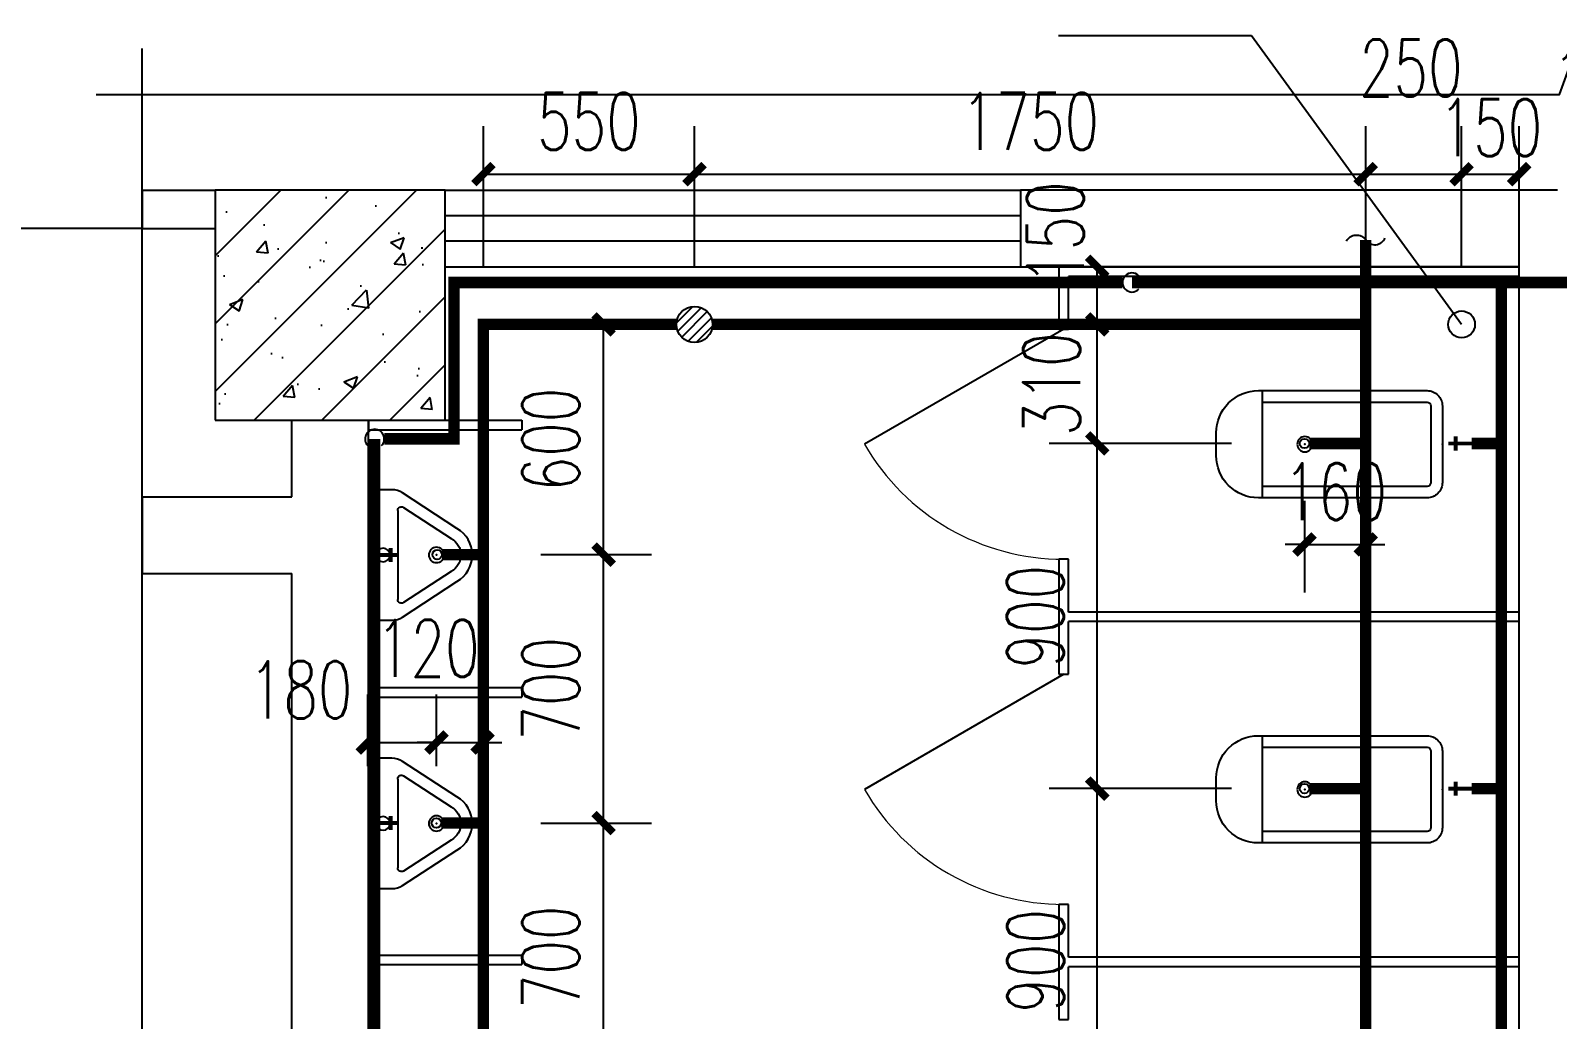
# Model space of a CAD drawing. Extents: x 888742 to 1277419, y 9079 to 622358.
# Drawn here: x 1087645 to 1091627, y 141087 to 143666 of the extents above; entities that cross this region are included whole.
import ezdxf

# ---------------------------------------------------------------- set-up
doc = ezdxf.new("R2010")
doc.units = 0
doc.header["$LTSCALE"] = 1000
doc.header["$MEASUREMENT"] = 0
doc.linetypes.add('DASH', pattern=[0.35, 0.25, -0.1])
for name, color, linetype in [('COLUMN', 2, 'Continuous'), ('DIM_污水', 3, 'Continuous'), ('EQUIP_地漏', 7, 'Continuous'), ('EQUIP_污水', 7, 'Continuous'), ('EQUIP_给水', 7, 'Continuous'), ('LATRINE', 6, 'Continuous'), ('LVTRY', 220, 'Continuous'), ('PIPE-污水', 2, 'DASH'), ('PIPE-给水', 3, 'Continuous'), ('PUB_HATCH', 252, 'Continuous'), ('TWT_DIM', 3, 'Continuous'), ('TWT_SYMB', 3, 'Continuous'), ('VPIPE-污水', 2, 'DASH'), ('WALL', 2, 'Continuous'), ('WINDOW', 142, 'Continuous')]:
    doc.layers.add(name, color=color, linetype=linetype)
doc.styles.add('_TCH_DIM_T3', font='SIMPLEX', dxfattribs={"width": 0.705882, "bigfont": 'GBCBIG'})
doc.dimstyles.new('_TWT_ARCH&&50', dxfattribs={"dimtxt": 148.75, "dimasz": 50, "dimexe": 125, "dimexo": 150, "dimgap": 63.125, "dimtad": 1, "dimdec": 0, "dimzin": 0, "dimdsep": 46, "dimtxsty": '_TCH_DIM_T3', "dimblk": 'ARCHTICK', "dimcen": 0.09, "dimclrt": 7, "dimazin": 2, "dimtfac": 1, "dimtdec": 0, "dimtix": 1, "dimtmove": 2, "dimatfit": 3, "dimfxl": 1, "dimtolj": 1, "dimtzin": 0, "dimarcsym": 0})

# ---------------------------------------------------------------- blocks, each defined once
blk = doc.blocks.new('_ArchTick')
at = {"color": 0, "linetype": 'ByBlock', "const_width": 0.4}
blk.add_lwpolyline([(-0.5, -0.5), (0.5, 0.5)], dxfattribs=at)
blk = doc.blocks.new('*D177')
at = {"layer": 'Defpoints', "color": 0, "transparency": 16777216}
for p in [(1088824, 141809.4), (1088703.6, 141597.5), (1088824, 141597.5)]:
    blk.add_point(p, dxfattribs=at)
at = {"layer": 'TWT_DIM', "color": 0, "lineweight": -2, "transparency": 16777216}
for p, q in [((1088703.6, 141747.5), (1088703.6, 141934.4)), ((1088824, 141747.5), (1088824, 141934.4)), ((1088703.6, 141809.4), (1088653.6, 141809.4)), ((1088703.6, 141809.4), (1088824, 141809.4)), ((1088824, 141809.4), (1088874, 141809.4))]:
    blk.add_line(p, q, dxfattribs=at)
at = {"layer": 'TWT_DIM', "color": 0, "lineweight": -2, "transparency": 16777216, "xscale": 50, "yscale": 50, "zscale": 50}
blk.add_blockref('_ArchTick', (1088703.6, 141809.4), dxfattribs=at)
at = {"layer": 'TWT_DIM', "color": 0, "lineweight": -2, "transparency": 16777216, "xscale": 50, "yscale": 50, "zscale": 50, "rotation": 180}
blk.add_blockref('_ArchTick', (1088824, 141809.4), dxfattribs=at)
at = {"layer": 'TWT_DIM', "color": 7, "transparency": 16777216, "insert": (1088681.2, 142054.8), "char_height": 148.75, "attachment_point": 5, "style": '_TCH_DIM_T3'}
blk.add_mtext('\\A1;120', dxfattribs=at)
blk = doc.blocks.new('*D178')
at = {"layer": 'Defpoints', "color": 0, "transparency": 16777216}
for p in [(1088703.6, 141809.4), (1088524.6, 141597.5), (1088703.6, 141597.5)]:
    blk.add_point(p, dxfattribs=at)
at = {"layer": 'TWT_DIM', "color": 0, "lineweight": -2, "transparency": 16777216}
for p, q in [((1088524.6, 141747.5), (1088524.6, 141934.4)), ((1088703.6, 141747.5), (1088703.6, 141934.4)), ((1088524.6, 141809.4), (1088703.6, 141809.4))]:
    blk.add_line(p, q, dxfattribs=at)
at = {"layer": 'TWT_DIM', "color": 0, "lineweight": -2, "transparency": 16777216, "xscale": 50, "yscale": 50, "zscale": 50, "rotation": 180}
blk.add_blockref('_ArchTick', (1088524.6, 141809.4), dxfattribs=at)
at = {"layer": 'TWT_DIM', "color": 0, "lineweight": -2, "transparency": 16777216, "xscale": 50, "yscale": 50, "zscale": 50}
blk.add_blockref('_ArchTick', (1088703.6, 141809.4), dxfattribs=at)
at = {"layer": 'TWT_DIM', "color": 7, "transparency": 16777216, "insert": (1088349.6, 141946.9), "char_height": 148.75, "attachment_point": 5, "style": '_TCH_DIM_T3'}
blk.add_mtext('\\A1;180', dxfattribs=at)
blk = doc.blocks.new('*D179')
at = {"layer": 'Defpoints', "color": 0, "transparency": 16777216}
for p in [(1088826, 142899.8), (1089139.4, 142899.8), (1088826, 142299.5)]:
    blk.add_point(p, dxfattribs=at)
at = {"layer": 'TWT_DIM', "color": 0, "lineweight": -2, "transparency": 16777216}
for p, q in [((1088976, 142899.8), (1089264.4, 142899.8)), ((1089139.4, 142299.5), (1089139.4, 142899.8)), ((1088976, 142299.5), (1089264.4, 142299.5))]:
    blk.add_line(p, q, dxfattribs=at)
at = {"layer": 'TWT_DIM', "color": 0, "lineweight": -2, "transparency": 16777216, "xscale": 50, "yscale": 50, "zscale": 50}
for p, rotation in [((1089139.4, 142899.8), 90), ((1089139.4, 142299.5), 270)]:
    blk.add_blockref('_ArchTick', p, dxfattribs=dict(at, rotation=rotation))
at = {"layer": 'TWT_DIM', "color": 7, "transparency": 16777216, "insert": (1089001.9, 142599.6), "char_height": 148.75, "attachment_point": 5, "rotation": 90, "style": '_TCH_DIM_T3'}
blk.add_mtext('\\A1;600', dxfattribs=at)
blk = doc.blocks.new('*D180')
at = {"layer": 'Defpoints', "color": 0, "transparency": 16777216}
for p in [(1088826, 142299.5), (1089139.4, 142299.5), (1088826, 141599.5)]:
    blk.add_point(p, dxfattribs=at)
at = {"layer": 'TWT_DIM', "color": 0, "lineweight": -2, "transparency": 16777216}
for p, q in [((1088976, 142299.5), (1089264.4, 142299.5)), ((1089139.4, 141599.5), (1089139.4, 142299.5)), ((1088976, 141599.5), (1089264.4, 141599.5))]:
    blk.add_line(p, q, dxfattribs=at)
at = {"layer": 'TWT_DIM', "color": 0, "lineweight": -2, "transparency": 16777216, "xscale": 50, "yscale": 50, "zscale": 50}
for p, rotation in [((1089139.4, 142299.5), 90), ((1089139.4, 141599.5), 270)]:
    blk.add_blockref('_ArchTick', p, dxfattribs=dict(at, rotation=rotation))
at = {"layer": 'TWT_DIM', "color": 7, "transparency": 16777216, "insert": (1089001.9, 141949.5), "char_height": 148.75, "attachment_point": 5, "rotation": 90, "style": '_TCH_DIM_T3'}
blk.add_mtext('\\A1;700', dxfattribs=at)
blk = doc.blocks.new('*D181')
at = {"layer": 'Defpoints', "color": 0, "transparency": 16777216}
for p in [(1088826, 141599.5), (1089139.4, 141599.5), (1088826, 140899.5)]:
    blk.add_point(p, dxfattribs=at)
at = {"layer": 'TWT_DIM', "color": 0, "lineweight": -2, "transparency": 16777216}
for p, q in [((1088976, 141599.5), (1089264.4, 141599.5)), ((1089139.4, 140899.5), (1089139.4, 141599.5)), ((1088976, 140899.5), (1089264.4, 140899.5))]:
    blk.add_line(p, q, dxfattribs=at)
at = {"layer": 'TWT_DIM', "color": 0, "lineweight": -2, "transparency": 16777216, "xscale": 50, "yscale": 50, "zscale": 50}
for p, rotation in [((1089139.4, 141599.5), 90), ((1089139.4, 140899.5), 270)]:
    blk.add_blockref('_ArchTick', p, dxfattribs=dict(at, rotation=rotation))
at = {"layer": 'TWT_DIM', "color": 7, "transparency": 16777216, "insert": (1089001.9, 141249.5), "char_height": 148.75, "attachment_point": 5, "rotation": 90, "style": '_TCH_DIM_T3'}
blk.add_mtext('\\A1;700', dxfattribs=at)
blk = doc.blocks.new('*D186')
at = {"layer": 'Defpoints', "color": 0, "transparency": 16777216}
for p in [(1090967, 142589.3), (1091126.6, 142589.3), (1091126.6, 142326)]:
    blk.add_point(p, dxfattribs=at)
at = {"layer": 'TWT_DIM', "color": 0, "lineweight": -2, "transparency": 16777216}
for p, q in [((1090967, 142439.3), (1090967, 142201)), ((1091126.6, 142439.3), (1091126.6, 142201)), ((1090967, 142326), (1090917, 142326)), ((1090967, 142326), (1091126.6, 142326)), ((1091126.6, 142326), (1091176.6, 142326))]:
    blk.add_line(p, q, dxfattribs=at)
at = {"layer": 'TWT_DIM', "color": 0, "lineweight": -2, "transparency": 16777216, "xscale": 50, "yscale": 50, "zscale": 50}
blk.add_blockref('_ArchTick', (1090967, 142326), dxfattribs=at)
at = {"layer": 'TWT_DIM', "color": 0, "lineweight": -2, "transparency": 16777216, "xscale": 50, "yscale": 50, "zscale": 50, "rotation": 180}
blk.add_blockref('_ArchTick', (1091126.6, 142326), dxfattribs=at)
at = {"layer": 'TWT_DIM', "color": 7, "transparency": 16777216, "insert": (1091046.8, 142463.5), "char_height": 148.75, "attachment_point": 5, "style": '_TCH_DIM_T3'}
blk.add_mtext('\\A1;160', dxfattribs=at)
blk = doc.blocks.new('*D189')
at = {"layer": 'Defpoints', "color": 0, "transparency": 16777216}
for p in [(1091876.6, 143291.5), (1091726.6, 142899.8), (1091876.6, 142899.8)]:
    blk.add_point(p, dxfattribs=at)
at = {"layer": 'TWT_DIM', "color": 0, "lineweight": -2, "transparency": 16777216}
for p, q in [((1091726.6, 143049.8), (1091726.6, 143416.5)), ((1091876.6, 143049.8), (1091876.6, 143416.5)), ((1091726.6, 143291.5), (1091876.6, 143291.5))]:
    blk.add_line(p, q, dxfattribs=at)
at = {"layer": 'TWT_DIM', "color": 0, "lineweight": -2, "transparency": 16777216, "xscale": 50, "yscale": 50, "zscale": 50, "rotation": 180}
blk.add_blockref('_ArchTick', (1091726.6, 143291.5), dxfattribs=at)
at = {"layer": 'TWT_DIM', "color": 0, "lineweight": -2, "transparency": 16777216, "xscale": 50, "yscale": 50, "zscale": 50}
blk.add_blockref('_ArchTick', (1091876.6, 143291.5), dxfattribs=at)
at = {"layer": 'TWT_DIM', "color": 7, "transparency": 16777216, "insert": (1091748.6, 143543.7), "char_height": 148.75, "attachment_point": 5, "style": '_TCH_DIM_T3'}
blk.add_mtext('\\A1;150', dxfattribs=at)
blk = doc.blocks.new('*D190')
at = {"layer": 'Defpoints', "color": 0, "transparency": 16777216}
for p in [(1090426.6, 143049.8), (1090926.6, 143049.8), (1090926.6, 142899.8)]:
    blk.add_point(p, dxfattribs=at)
at = {"layer": 'TWT_DIM', "color": 0, "lineweight": -2, "transparency": 16777216}
for p, q in [((1090776.6, 143049.8), (1090301.6, 143049.8)), ((1090426.6, 142899.8), (1090426.6, 143049.8)), ((1090776.6, 142899.8), (1090301.6, 142899.8))]:
    blk.add_line(p, q, dxfattribs=at)
at = {"layer": 'TWT_DIM', "color": 0, "lineweight": -2, "transparency": 16777216, "xscale": 50, "yscale": 50, "zscale": 50}
for p, rotation in [((1090426.6, 143049.8), 90), ((1090426.6, 142899.8), 270)]:
    blk.add_blockref('_ArchTick', p, dxfattribs=dict(at, rotation=rotation))
at = {"layer": 'TWT_DIM', "color": 7, "transparency": 16777216, "insert": (1090317.7, 143137.9), "char_height": 148.75, "attachment_point": 5, "rotation": 90, "style": '_TCH_DIM_T3'}
blk.add_mtext('\\A1;150', dxfattribs=at)
blk = doc.blocks.new('*D191')
at = {"layer": 'Defpoints', "color": 0, "transparency": 16777216}
for p in [(1090426.6, 142899.8), (1090926.6, 142899.8), (1090926.6, 142589.3)]:
    blk.add_point(p, dxfattribs=at)
at = {"layer": 'TWT_DIM', "color": 0, "lineweight": -2, "transparency": 16777216}
for p, q in [((1090776.6, 142899.8), (1090301.6, 142899.8)), ((1090426.6, 142589.3), (1090426.6, 142899.8)), ((1090776.6, 142589.3), (1090301.6, 142589.3))]:
    blk.add_line(p, q, dxfattribs=at)
at = {"layer": 'TWT_DIM', "color": 0, "lineweight": -2, "transparency": 16777216, "xscale": 50, "yscale": 50, "zscale": 50}
for p, rotation in [((1090426.6, 142899.8), 90), ((1090426.6, 142589.3), 270)]:
    blk.add_blockref('_ArchTick', p, dxfattribs=dict(at, rotation=rotation))
at = {"layer": 'TWT_DIM', "color": 7, "transparency": 16777216, "insert": (1090307.5, 142744), "char_height": 148.75, "attachment_point": 5, "rotation": 90, "style": '_TCH_DIM_T3'}
blk.add_mtext('\\A1;310', dxfattribs=at)
blk = doc.blocks.new('*D192')
at = {"layer": 'Defpoints', "color": 0, "transparency": 16777216}
for p in [(1090426.6, 142589.3), (1090926.6, 142589.3), (1090926.6, 141689.3)]:
    blk.add_point(p, dxfattribs=at)
at = {"layer": 'TWT_DIM', "color": 0, "lineweight": -2, "transparency": 16777216}
for p, q in [((1090776.6, 142589.3), (1090301.6, 142589.3)), ((1090426.6, 141689.3), (1090426.6, 142589.3)), ((1090776.6, 141689.3), (1090301.6, 141689.3))]:
    blk.add_line(p, q, dxfattribs=at)
at = {"layer": 'TWT_DIM', "color": 0, "lineweight": -2, "transparency": 16777216, "xscale": 50, "yscale": 50, "zscale": 50}
for p, rotation in [((1090426.6, 142589.3), 90), ((1090426.6, 141689.3), 270)]:
    blk.add_blockref('_ArchTick', p, dxfattribs=dict(at, rotation=rotation))
at = {"layer": 'TWT_DIM', "color": 7, "transparency": 16777216, "insert": (1090265.1, 142137.6), "char_height": 148.75, "attachment_point": 5, "rotation": 90, "style": '_TCH_DIM_T3'}
blk.add_mtext('\\A1;900', dxfattribs=at)
blk = doc.blocks.new('*D193')
at = {"layer": 'Defpoints', "color": 0, "transparency": 16777216}
for p in [(1090426.6, 141689.3), (1090926.6, 141689.3), (1090926.6, 140789.3)]:
    blk.add_point(p, dxfattribs=at)
at = {"layer": 'TWT_DIM', "color": 0, "lineweight": -2, "transparency": 16777216}
for p, q in [((1090776.6, 141689.3), (1090301.6, 141689.3)), ((1090426.6, 140789.3), (1090426.6, 141689.3)), ((1090776.6, 140789.3), (1090301.6, 140789.3))]:
    blk.add_line(p, q, dxfattribs=at)
at = {"layer": 'TWT_DIM', "color": 0, "lineweight": -2, "transparency": 16777216, "xscale": 50, "yscale": 50, "zscale": 50}
for p, rotation in [((1090426.6, 141689.3), 90), ((1090426.6, 140789.3), 270)]:
    blk.add_blockref('_ArchTick', p, dxfattribs=dict(at, rotation=rotation))
at = {"layer": 'TWT_DIM', "color": 7, "transparency": 16777216, "insert": (1090266.2, 141240.1), "char_height": 148.75, "attachment_point": 5, "rotation": 90, "style": '_TCH_DIM_T3'}
blk.add_mtext('\\A1;900', dxfattribs=at)
blk = doc.blocks.new('*D198')
at = {"layer": 'Defpoints', "color": 0, "transparency": 16777216}
for p in [(1089376.3, 143291.5), (1088826, 142899.8), (1089376.3, 142899.8)]:
    blk.add_point(p, dxfattribs=at)
at = {"layer": 'TWT_DIM', "color": 0, "lineweight": -2, "transparency": 16777216}
for p, q in [((1088826, 143049.8), (1088826, 143416.5)), ((1089376.3, 143049.8), (1089376.3, 143416.5)), ((1088826, 143291.5), (1089376.3, 143291.5))]:
    blk.add_line(p, q, dxfattribs=at)
at = {"layer": 'TWT_DIM', "color": 0, "lineweight": -2, "transparency": 16777216, "xscale": 50, "yscale": 50, "zscale": 50, "rotation": 180}
blk.add_blockref('_ArchTick', (1088826, 143291.5), dxfattribs=at)
at = {"layer": 'TWT_DIM', "color": 0, "lineweight": -2, "transparency": 16777216, "xscale": 50, "yscale": 50, "zscale": 50}
blk.add_blockref('_ArchTick', (1089376.3, 143291.5), dxfattribs=at)
at = {"layer": 'TWT_DIM', "color": 7, "transparency": 16777216, "insert": (1089101.2, 143429), "char_height": 148.75, "attachment_point": 5, "style": '_TCH_DIM_T3'}
blk.add_mtext('\\A1;550', dxfattribs=at)
blk = doc.blocks.new('*D199')
at = {"layer": 'Defpoints', "color": 0, "transparency": 16777216}
for p in [(1091126.6, 143291.5), (1089376.3, 142899.8), (1091126.6, 142899.8)]:
    blk.add_point(p, dxfattribs=at)
at = {"layer": 'TWT_DIM', "color": 0, "lineweight": -2, "transparency": 16777216}
for p, q in [((1089376.3, 143049.8), (1089376.3, 143416.5)), ((1091126.6, 143049.8), (1091126.6, 143416.5)), ((1089376.3, 143291.5), (1091126.6, 143291.5))]:
    blk.add_line(p, q, dxfattribs=at)
at = {"layer": 'TWT_DIM', "color": 0, "lineweight": -2, "transparency": 16777216, "xscale": 50, "yscale": 50, "zscale": 50, "rotation": 180}
blk.add_blockref('_ArchTick', (1089376.3, 143291.5), dxfattribs=at)
at = {"layer": 'TWT_DIM', "color": 0, "lineweight": -2, "transparency": 16777216, "xscale": 50, "yscale": 50, "zscale": 50}
blk.add_blockref('_ArchTick', (1091126.6, 143291.5), dxfattribs=at)
at = {"layer": 'TWT_DIM', "color": 7, "transparency": 16777216, "insert": (1090251.5, 143429), "char_height": 148.75, "attachment_point": 5, "style": '_TCH_DIM_T3'}
blk.add_mtext('\\A1;1750', dxfattribs=at)
blk = doc.blocks.new('*D200')
at = {"layer": 'Defpoints', "color": 0, "transparency": 16777216}
for p in [(1091376.6, 143291.5), (1091126.6, 142899.8), (1091376.6, 142899.8)]:
    blk.add_point(p, dxfattribs=at)
at = {"layer": 'TWT_DIM', "color": 0, "lineweight": -2, "transparency": 16777216}
for p, q in [((1091126.6, 143049.8), (1091126.6, 143416.5)), ((1091376.6, 143049.8), (1091376.6, 143416.5)), ((1091126.6, 143291.5), (1091376.6, 143291.5))]:
    blk.add_line(p, q, dxfattribs=at)
at = {"layer": 'TWT_DIM', "color": 0, "lineweight": -2, "transparency": 16777216, "xscale": 50, "yscale": 50, "zscale": 50, "rotation": 180}
blk.add_blockref('_ArchTick', (1091126.6, 143291.5), dxfattribs=at)
at = {"layer": 'TWT_DIM', "color": 0, "lineweight": -2, "transparency": 16777216, "xscale": 50, "yscale": 50, "zscale": 50}
blk.add_blockref('_ArchTick', (1091376.6, 143291.5), dxfattribs=at)
at = {"layer": 'TWT_DIM', "color": 7, "transparency": 16777216, "insert": (1091244.4, 143568.5), "char_height": 148.75, "attachment_point": 5, "style": '_TCH_DIM_T3'}
blk.add_mtext('\\A1;250', dxfattribs=at)
blk = doc.blocks.new('*D201')
at = {"layer": 'Defpoints', "color": 0, "transparency": 16777216}
for p in [(1091526.6, 143291.5), (1091376.6, 142899.8), (1091526.6, 142899.8)]:
    blk.add_point(p, dxfattribs=at)
at = {"layer": 'TWT_DIM', "color": 0, "lineweight": -2, "transparency": 16777216}
for p, q in [((1091376.6, 143049.8), (1091376.6, 143416.5)), ((1091526.6, 143049.8), (1091526.6, 143416.5)), ((1091376.6, 143291.5), (1091526.6, 143291.5))]:
    blk.add_line(p, q, dxfattribs=at)
at = {"layer": 'TWT_DIM', "color": 0, "lineweight": -2, "transparency": 16777216, "xscale": 50, "yscale": 50, "zscale": 50, "rotation": 180}
blk.add_blockref('_ArchTick', (1091376.6, 143291.5), dxfattribs=at)
at = {"layer": 'TWT_DIM', "color": 0, "lineweight": -2, "transparency": 16777216, "xscale": 50, "yscale": 50, "zscale": 50}
blk.add_blockref('_ArchTick', (1091526.6, 143291.5), dxfattribs=at)
at = {"layer": 'TWT_DIM', "color": 7, "transparency": 16777216, "insert": (1091452, 143413), "char_height": 148.75, "attachment_point": 5, "style": '_TCH_DIM_T3'}
blk.add_mtext('\\A1;150', dxfattribs=at)
blk = doc.blocks.new('*D203')
at = {"layer": 'Defpoints', "color": 0, "transparency": 16777216}
for p in [(1086885.7, 143149.8), (1088086, 143149.8), (1088086, 136349.8)]:
    blk.add_point(p, dxfattribs=at)
at = {"layer": 'TWT_DIM', "color": 0, "lineweight": -2, "transparency": 16777216}
for p, q in [((1087936, 143149.8), (1086760.7, 143149.8)), ((1086885.7, 136349.8), (1086885.7, 143149.8)), ((1087936, 136349.8), (1086760.7, 136349.8))]:
    blk.add_line(p, q, dxfattribs=at)
at = {"layer": 'TWT_DIM', "color": 0, "lineweight": -2, "transparency": 16777216, "xscale": 50, "yscale": 50, "zscale": 50}
for p, rotation in [((1086885.7, 143149.8), 90), ((1086885.7, 136349.8), 270)]:
    blk.add_blockref('_ArchTick', p, dxfattribs=dict(at, rotation=rotation))
at = {"layer": 'TWT_DIM', "color": 7, "transparency": 16777216, "insert": (1086748.2, 139749.8), "char_height": 148.75, "attachment_point": 5, "rotation": 90, "style": '_TCH_DIM_T3'}
blk.add_mtext('\\A1;6800', dxfattribs=at)
blk = doc.blocks.new('$lvtry$00000201')
at = {"color": 0}
for p, q in [((99.8, -30, 0), (-99.8, -30, 0)), ((109.8, -469.7, 0), (109.8, -40, 0)), ((139.8, -469.7, 0), (-139.8, -469.7, 0))]:
    blk.add_line(p, q, dxfattribs=at)
at = {"color": 0, "elevation": 0}
blk.add_lwpolyline([(139.8, -40, 0.414214), (99.8, 0), (-99.8, 0, 0.414214), (-139.8, -40), (-139.8, -479.7, 0.414214), (-29.8, -589.7), (29.8, -589.7, 0.414214), (139.8, -479.7)], format="xyb", close=True, dxfattribs=at)
blk.add_lwpolyline([(-109.8, -40), (-109.8, -469.7)], dxfattribs=at)
at = {"color": 0}
blk.add_circle((0, -358.6, 0), 20, dxfattribs=at)
for centre, start, end in [((-99.8, -40, 0), 90, 180), ((99.8, -40, 0), 0, 90)]:
    blk.add_arc(centre, 10, start, end, dxfattribs=at)
for p in [(0, 0, 0), (0, -358.6, 0)]:
    blk.add_point(p, dxfattribs=at)
blk = doc.blocks.new('$TCHSYS$APDOOR2D')
blk.add_line((0.5, 0), (0, 0.866))
at = {"lineweight": 13}
blk.add_arc((0.5, 0), 1, 120, 180, dxfattribs=at)
blk = doc.blocks.new('$lvtry$00000219')
at = {"color": 0}
for p, q in [((-115.8, -76, 0), (115.8, -76, 0)), ((-124.2, -91.5, 0), (-43.3, -215.6, 0)), ((43.3, -215.6, 0), (124.2, -91.5, 0))]:
    blk.add_line(p, q, dxfattribs=at)
at = {"color": 0, "elevation": 0}
blk.add_lwpolyline([(69.3, -230.6, -0.57735), (-69.3, -230.6), (-161.9, -88.4, -0.145378), (-170, -61.1), (-170, 0), (170, 0), (170, -61.1, -0.145378), (161.9, -88.4)], format="xyb", close=True, dxfattribs=at)
at = {"color": 0}
for centre, radius in [((0, -38, 0), 17.7), ((0, -177, 0), 20)]:
    blk.add_circle(centre, radius, dxfattribs=at)
for centre, radius, start, end in [((-115.8, -86, 0), 10, 90, 213.0863), ((115.8, -86, 0), 10, 326.9137, 90), ((0, -190.6, 0), 50, 210, 330)]:
    blk.add_arc(centre, radius, start, end, dxfattribs=at)
for p in [(0, -38, 0), (0, -177, 0)]:
    blk.add_point(p, dxfattribs=at)
blk = doc.blocks.new('$WINLIB2D$00000001')
at = {"color": 0}
for points in [[(-0.5, 0.5), (-0.5, -0.5)], [(-0.5, 0.5), (0.5, 0.5)], [(0.5, -0.5), (0.5, 0.5)], [(0.5, 0.1667), (-0.5, 0.1667)], [(0.5, -0.1667), (-0.5, -0.1667)], [(-0.5, -0.5), (0.5, -0.5)]]:
    blk.add_lwpolyline(points, dxfattribs=at)
blk = doc.blocks.new('$TwtSys$00000147')
blk.add_circle((0, 0, 0), 1)
blk = doc.blocks.new('$TwtSys$00000141')
for p, q in [((-94.2, 7.7), (-10.1, 91.8)), ((-94.2, 7.7), (-10.1, 91.8)), ((-87.2, -35.1), (35.1, 87.2)), ((-87.2, -35.1), (35.1, 87.2)), ((-66.5, -66.5), (66.5, 66.5)), ((-66.5, -66.5), (66.5, 66.5)), ((-32.4, -87.1), (87.6, 32.9)), ((-32.4, -87.1), (87.6, 32.9)), ((11.4, -92.3), (92.3, -11.4)), ((11.4, -92.3), (92.3, -11.4))]:
    blk.add_line(p, q)
blk.add_circle((0, 0), 94)
blk.add_circle((0, 0), 94)
blk = doc.blocks.new('$TwtSys$00000320')
at = {"const_width": 20}
for points in [[(0, 0), (0, -120.7)], [(-36.8, -83), (36.8, -83)]]:
    blk.add_lwpolyline(points, dxfattribs=at)
blk = doc.blocks.new('$TwtSys$00000132')
at = {"elevation": 0}
blk.add_lwpolyline([(6.9, -100.6, -0.575183), (0.2, 0, 0.604745), (-10.9, 100.6, 16.924828)], format="xyb", dxfattribs=at)

msp = doc.modelspace()

# ---------------------------------------------------------------- hatches: boundary and pattern name
at = {"layer": 'PIPE-污水', "linetype": 'DASH'}
for points in [[(1088826, 142899.8), (1088826, 142914.8), (1088811, 142914.8)], [(1088826, 142899.8), (1088811, 142899.8), (1088811, 142914.8)]]:
    msp.add_hatch(color=256, dxfattribs=at).paths.add_polyline_path(points)
at = {"layer": 'PIPE-给水', "linetype": 'Continuous'}
for points in [[(1088749.2, 143009.2), (1088734.2, 143009.2), (1088734.2, 143024.2)], [(1088749.2, 143009.2), (1088749.2, 143024.2), (1088734.2, 143024.2)], [(1088749.2, 142601.3), (1088764.2, 142601.3), (1088764.2, 142586.3)], [(1088749.2, 142601.3), (1088749.2, 142586.3), (1088764.2, 142586.3)]]:
    msp.add_hatch(color=256, dxfattribs=at).paths.add_polyline_path(points)
at = {"layer": 'PUB_HATCH'}
h = msp.add_hatch(dxfattribs=at)
h.set_pattern_fill('钢筋混凝土', color=256, scale=50, style=0)
h.set_pattern_definition([(45, (0, 0), (-88.388348, 88.388348), []), (50, (0, 0), (358.63009, -31.37607), [37.5, -412.5]), (355, (0, 0), (-69.37567, 376.09607), [30, -330]), (100.4514, (29.9, -2.6), (289.25469, 344.71977), [31.8701, -350.57106]), (46.1842, (0, 100), (533.62052, -82.7595), [56.25, -618.75]), (96.6356, (44.47, 93.1), (467.33135, 487.05894), [47.80514, -525.8565]), (351.1842, (0, 100), (467.33097, 487.0593), [45, -495]), (21, (50, 75), (298.45353, -201.309445), [37.5, -412.5]), (326, (50, 75), (121.65767, 362.57502), [30, -330]), (71.4514, (74.87, 58.22), (420.11131, 161.26525), [31.8701, -350.57106]), (37.5, (0, 0), (6.079928, 166.446927), [0, -326, 0, -335, 0, -331.25]), (7.5, (0, 0), (131.53477, 197.205856), [0, -191, 0, -318.5, 0, -126.25]), (327.5, (-111.5, 0), (266.911218, -11.277436), [0, -125, 0, -390, 0, -517.5]), (317.5, (-161.5, 0), (291.593085, 50.05249), [0, -162.5, 0, -259, 0, -367.5])])
h.paths.add_polyline_path([(1088126.6, 142649.8), (1088726.6, 142649.8), (1088726.6, 143249.8), (1088126.6, 143249.8)])

# ---------------------------------------------------------------- linework, layer by layer
at = {"layer": 'COLUMN'}
for p, q in [((1088726.6, 143249.8), (1088126.6, 143249.8)), ((1088126.6, 143249.8), (1088126.6, 142649.8)), ((1088726.6, 142649.8), (1088726.6, 143249.8)), ((1088126.6, 142649.8), (1088726.6, 142649.8))]:
    msp.add_line(p, q, dxfattribs=at)
at = {"layer": 'DIM_污水'}
for p, q in [((1090829.2, 143652.4), (1090325.7, 143652.4)), ((1091376.6, 142899.8), (1090829.2, 143652.4))]:
    msp.add_line(p, q, dxfattribs=at)
at = {"layer": 'LATRINE'}
for p, q in [((1090326.6, 143049.8), (1090326.6, 142887.3)), ((1091526.6, 143049.8), (1090326.6, 143049.8)), ((1090351.6, 142887.3), (1090351.6, 143024.8)), ((1091526.6, 143024.8), (1090351.6, 143024.8)), ((1091526.6, 143024.8), (1091526.6, 143049.8)), ((1090326.6, 142887.3), (1090351.6, 142887.3)), ((1088526.6, 142649.8), (1088926.6, 142649.8)), ((1088526.6, 142649.8), (1088526.6, 142624.8)), ((1088526.6, 142624.8), (1088926.6, 142624.8)), ((1088926.6, 142649.8), (1088926.6, 142624.8)), ((1090351.6, 142287.3), (1090326.6, 142287.3)), ((1090326.6, 142287.3), (1090326.6, 142137.3)), ((1090351.6, 142149.8), (1090351.6, 142287.3)), ((1090326.6, 142137.3), (1090326.6, 141987.3)), ((1091526.6, 142149.8), (1090351.6, 142149.8)), ((1091526.6, 142124.8), (1091526.6, 142149.8)), ((1091526.6, 142124.8), (1090351.6, 142124.8)), ((1090351.6, 141987.3), (1090351.6, 142124.8)), ((1090326.6, 141987.3), (1090351.6, 141987.3)), ((1088526.6, 141952.6), (1088926.6, 141952.6)), ((1088526.6, 141952.6), (1088526.6, 141927.6)), ((1088926.6, 141952.6), (1088926.6, 141927.6)), ((1088526.6, 141927.6), (1088926.6, 141927.6)), ((1090351.6, 141387.3), (1090326.6, 141387.3)), ((1090326.6, 141387.3), (1090326.6, 141237.3)), ((1090351.6, 141249.8), (1090351.6, 141387.3)), ((1088526.6, 141255.4), (1088926.6, 141255.4)), ((1088526.6, 141255.4), (1088526.6, 141230.4)), ((1088526.6, 141230.4), (1088926.6, 141230.4)), ((1088926.6, 141255.4), (1088926.6, 141230.4)), ((1090326.6, 141237.3), (1090326.6, 141087.3)), ((1091526.6, 141249.8), (1090351.6, 141249.8)), ((1091526.6, 141224.8), (1090351.6, 141224.8)), ((1090351.6, 141087.3), (1090351.6, 141224.8)), ((1091526.6, 141224.8), (1091526.6, 141249.8)), ((1090326.6, 141087.3), (1090351.6, 141087.3))]:
    msp.add_line(p, q, dxfattribs=at)
at = {"layer": 'PIPE-污水', "linetype": 'DASH', "ltscale": 0.5, "const_width": 30}
for points in [[(1091126.6, 143120.1), (1091126.6, 142899.8)], [(1089329.3, 142899.8), (1088826, 142899.8)], [(1088826, 142899.8), (1088826, 142299.5)], [(1091126.6, 142899.8), (1089423.3, 142899.8)], [(1091126.6, 142899.8), (1091126.6, 142589.3)], [(1090979.5, 142589.3), (1091126.6, 142589.3)], [(1091126.6, 142589.3), (1091126.6, 141689.3)], [(1088718.1, 142299.5), (1088826, 142299.5)], [(1088826, 142299.5), (1088826, 141599.5)], [(1090979.5, 141689.3), (1091126.6, 141689.3)], [(1091126.6, 141689.3), (1091126.6, 140789.3)], [(1088716.1, 141599.5), (1088826, 141599.5)], [(1088826, 141599.5), (1088830.3, 141599.5)], [(1088826, 141599.5), (1088826, 140899.5)]]:
    msp.add_lwpolyline(points, dxfattribs=at)
at = {"layer": 'PIPE-给水', "linetype": 'Continuous', "ltscale": 0.5, "const_width": 30}
for points in [[(1088749.2, 143009.2), (1088749.2, 142601.3)], [(1090492.1, 143009.2), (1088749.2, 143009.2)], [(1091480.2, 143009.2), (1090517.1, 143009.2)], [(1091480.2, 142589.3), (1091480.2, 143009.2)], [(1091773, 143009.2), (1091480.2, 143009.2)], [(1088542.6, 142601.3), (1088542.6, 142298.5)], [(1088749.2, 142601.3), (1088567.6, 142601.3)], [(1091402.5, 142589.3), (1091480.2, 142589.3)], [(1091480.2, 141689.3), (1091480.2, 142589.3)], [(1088542.6, 142298.5), (1088542.6, 140898.5)], [(1091402.5, 141689.3), (1091480.2, 141689.3)], [(1091480.2, 140789.3), (1091480.2, 141689.3)]]:
    msp.add_lwpolyline(points, dxfattribs=at)
at = {"layer": 'PIPE-给水', "linetype": 'Continuous'}
for centre, start, end in [((1090517.1, 143009.2), 45, 315), ((1088542.6, 142601.3), 315, 225)]:
    msp.add_arc(centre, 25, start, end, dxfattribs=at)
at = {"layer": 'TWT_SYMB'}
for points in [[(1087936, 135855.6), (1087936, 139681.3), (1087831, 139719.6), (1088041, 139756.6), (1087936, 139793.8), (1087936, 143619.5)], [(1087816, 143499.5), (1091631.8, 143499.5), (1091670.1, 143604.5), (1091707.1, 143394.5), (1091744.3, 143499.5), (1095560.2, 143499.5)]]:
    msp.add_lwpolyline(points, dxfattribs=at)
at = {"layer": 'VPIPE-污水', "linetype": 'Continuous'}
msp.add_circle((1091376.6, 142899.8), 35, dxfattribs=at)
at = {"layer": 'WALL'}
for p, q in [((1087936, 143249.8), (1088126.6, 143249.8)), ((1087936, 143249.8), (1087936, 143149.8)), ((1091626.6, 143249.8), (1090226.6, 143249.8)), ((1090226.6, 143249.8), (1090226.6, 143049.8)), ((1087936, 143149.8), (1088126.6, 143149.8)), ((1090226.6, 143049.8), (1091526.6, 143049.8)), ((1091526.6, 138849.8), (1091526.6, 143049.8)), ((1088326.6, 142449.8), (1088326.6, 142649.8)), ((1088526.6, 142349.8), (1088526.6, 142649.8)), ((1087936, 142449.8), (1088326.6, 142449.8)), ((1087936, 142449.8), (1087936, 142249.8)), ((1088526.6, 138849.8), (1088526.6, 142349.8)), ((1087936, 142249.8), (1088326.6, 142249.8)), ((1088326.6, 138749.8), (1088326.6, 142249.8))]:
    msp.add_line(p, q, dxfattribs=at)

# ---------------------------------------------------------------- block references
at = {"layer": 'EQUIP_地漏', "xscale": 0.5, "yscale": 0.5, "zscale": 0.5}
msp.add_blockref('$TwtSys$00000141', (1089376.3, 142899.8), dxfattribs=at)
at = {"layer": 'EQUIP_污水'}
for name, p, xscale, yscale, zscale, rotation in [('$TwtSys$00000132', (1091126.6, 143120.1), 0.5, 0.5, 0.5, 270), ('$TwtSys$00000147', (1090967, 142589.3), 12.5, 12.5, 12.5, 180), ('$TwtSys$00000147', (1088705.6, 142299.5), 12.5, 12.5, 12.5, 180), ('$TwtSys$00000147', (1090967, 141689.3), 12.5, 12.5, 12.5, 180), ('$TwtSys$00000147', (1088703.6, 141599.5), 12.5, 12.5, 12.5, 180)]:
    msp.add_blockref(name, p, dxfattribs=dict(at, xscale=xscale, yscale=yscale, zscale=zscale, rotation=rotation))
at = {"layer": 'EQUIP_给水', "xscale": 0.5, "zscale": 0.5}
for p, yscale, rotation in [((1091402.5, 142589.3), -0.5, 90), ((1088542.6, 142298.5), 0.5, 89.99999999999999), ((1091402.5, 141689.3), -0.5, 90), ((1088542.6, 141599.5), 0.5, 89.99999999999999)]:
    msp.add_blockref('$TwtSys$00000320', p, dxfattribs=dict(at, yscale=yscale, rotation=rotation))
at = {"layer": 'LATRINE', "xscale": -600, "yscale": -600, "zscale": 25}
for p, rotation in [((1090339.1, 142587.3), 270.0000000098331), ((1090339.1, 141687.3), 270.0000000269324)]:
    msp.add_blockref('$TCHSYS$APDOOR2D', p, dxfattribs=dict(at, rotation=rotation))
at = {"layer": 'LVTRY', "yscale": -1}
for name, p, rotation in [('$lvtry$00000201', (1091326.6, 142587.3), 90.00000002692653), ('$lvtry$00000219', (1088526.6, 142298.5, 0), 270.0000000269266), ('$lvtry$00000201', (1091326.6, 141687.3), 90.00000002692653), ('$lvtry$00000219', (1088526.6, 141598.5, 0), 270.0000000269266)]:
    msp.add_blockref(name, p, dxfattribs=dict(at, rotation=rotation))
at = {"layer": 'WINDOW', "xscale": 1500, "yscale": -200, "zscale": 1500, "rotation": 3.951517075036687e-08}
msp.add_blockref('$WINLIB2D$00000001', (1089476.6, 143149.8), dxfattribs=at)

# ---------------------------------------------------------------- dimensions: what is measured, and where the dimension line sits
at = {"layer": 'TWT_DIM'}
for base, p1, p2, angle, picture, middle in [((1091376.6, 143291.5), (1091126.6, 142899.8), (1091376.6, 142899.8), 0, '*D200', (1091244.4, 143568.5)), ((1091876.6, 143291.5), (1091726.6, 142899.8), (1091876.6, 142899.8), 360, '*D189', (1091748.6, 143543.7)), ((1091526.6, 143291.5), (1091376.6, 142899.8), (1091526.6, 142899.8), 0, '*D201', (1091452, 143413)), ((1090426.6, 143049.8), (1090926.6, 142899.8), (1090926.6, 143049.8), 90, '*D190', (1090317.7, 143137.9)), ((1090426.61605, 142899.800181), (1090926.616054, 142589.300183), (1090926.616054, 142899.800181), 90, '*D191', (1090307.46481, 142744.010822)), ((1090426.6, 142589.3), (1090926.6, 141689.3), (1090926.6, 142589.3), 90, '*D192', (1090265.1, 142137.6)), ((1088824, 141809.4), (1088703.6, 141597.5), (1088824, 141597.5), 360, '*D177', (1088681.2, 142054.8)), ((1090426.6, 141689.3), (1090926.6, 140789.3), (1090926.6, 141689.3), 90, '*D193', (1090266.2, 141240.1))]:
    dim = msp.add_linear_dim(base=base, p1=p1, p2=p2, angle=angle, dimstyle='_TWT_ARCH&&50', dxfattribs=at)
    dim.commit()
    dim.dimension.update_dxf_attribs({"geometry": picture, "text_midpoint": middle, "dimtype": 129})
for p1, p2, distance, picture, middle in [((1088826, 142899.8), (1089376.3, 142899.8), 391.7, '*D198', (1089101.2, 143429)), ((1089376.3, 142899.8), (1091126.6, 142899.8), 391.7, '*D199', (1090251.5, 143429)), ((1088086, 136349.8), (1088086, 143149.8), 1200.3, '*D203', (1086748.2, 139749.8)), ((1088826, 142299.5), (1088826, 142899.8), -313.3, '*D179', (1089001.9, 142599.6)), ((1090967, 142589.3), (1091126.6, 142589.3), -263.3, '*D186', (1091046.8, 142463.5)), ((1088826, 141599.5), (1088826, 142299.5), -313.3, '*D180', (1089001.9, 141949.5)), ((1088826, 140899.5), (1088826, 141599.5), -313.3, '*D181', (1089001.9, 141249.5))]:
    dim = msp.add_aligned_dim(p1=p1, p2=p2, distance=distance, dimstyle='_TWT_ARCH&&50', dxfattribs=at)
    dim.commit()
    dim.dimension.update_dxf_attribs({"geometry": picture, "text_midpoint": middle})
dim = msp.add_linear_dim(base=(1088703.6, 141809.4), p1=(1088524.6, 141597.5), p2=(1088703.6, 141597.5), angle=360, text='180', dimstyle='_TWT_ARCH&&50', dxfattribs=at)
dim.commit()
dim.dimension.update_dxf_attribs({"geometry": '*D178', "text_midpoint": (1088349.6, 141946.9), "dimtype": 129})

doc.saveas('drawing.dxf')
